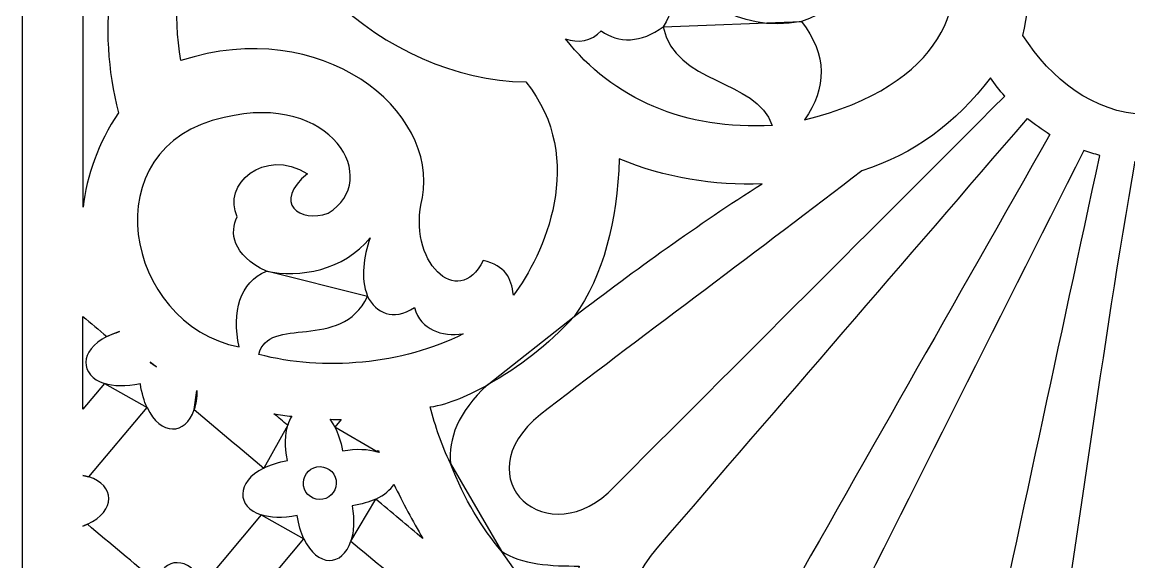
# Model space of a CAD drawing. Header units: centimetres. Extents: x 1.5 to 9.5, y -8.6 to 8.7.
# Drawn here: x 1.501 to 5.466, y -6.23 to -4.295 of the extents above; entities that cross this region are included whole.
import ezdxf

# ---------------------------------------------------------------- set-up
doc = ezdxf.new("R2010")
doc.units = ezdxf.units.CM
doc.header["$MEASUREMENT"] = 0
doc.layers.add('layer 1', color=7, linetype='Continuous')

msp = doc.modelspace()

# ---------------------------------------------------------------- linework, layer by layer
at = {"layer": 'layer 1', "color": 250}
for points, knots in [([(1.50051, 8.68746), (1.50051, 8.68746), (9.54949, 8.68746), (9.54949, 8.68746), (9.54949, 8.68746), (9.54949, 8.68746), (9.54949, -8.63422), (9.54949, -8.63422), (9.54949, -8.63422), (9.54949, -8.63422), (1.50051, -8.63422), (1.50051, -8.63422), (1.50051, -8.63422), (1.50051, -8.63422), (1.50051, 8.68746), (1.50051, 8.68746)], [0, 0, 0, 0, 0.2, 0.2, 0.2, 0.2, 0.4, 0.4, 0.4, 0.4, 0.6, 0.6, 0.6, 0.6, 1, 1, 1, 1]), ([(4.30404, -4.64489), (4.3834, -4.53299), (4.38616, -4.41007), (4.29303, -4.29266), (4.29303, -4.29266), (4.61133, -4.17983), (4.44347, -3.87529), (4.2435, -3.94868), (4.2435, -3.94868), (4.25703, -4.2562), (3.83279, -3.99706), (4.08389, -3.79182), (4.08389, -3.79182), (4.71934, -3.41138), (5.30319, -4.39975), (4.30404, -4.64489)], [0, 0, 0, 0, 0.2, 0.2, 0.2, 0.2, 0.4, 0.4, 0.4, 0.4, 0.6, 0.6, 0.6, 0.6, 1, 1, 1, 1]), ([(1.71945, -4.95817), (1.73122, -4.84543), (1.77279, -4.72997), (1.8454, -4.61931), (1.8454, -4.61931), (1.76694, -4.31499), (1.81231, -3.99612), (1.9603, -3.66516), (1.9603, -3.66516), (1.87063, -3.60511), (1.78893, -3.54143), (1.71918, -3.47232), (1.71918, -3.47232), (1.71918, -3.47232), (1.71945, -4.95817), (1.71945, -4.95817)], [0, 0, 0, 0, 0.2, 0.2, 0.2, 0.2, 0.4, 0.4, 0.4, 0.4, 0.6, 0.6, 0.6, 0.6, 1, 1, 1, 1]), ([(3.26095, -5.27388), (3.36738, -5.13371), (3.5291, -4.78625), (3.30522, -4.50916), (3.30522, -4.50916), (2.80048, -4.50103), (2.2903, -4.05106), (2.32719, -3.50295), (2.32719, -3.50295), (2.14091, -3.79104), (2.0087, -4.09088), (2.0696, -4.43269), (2.0696, -4.43269), (2.57538, -4.26767), (2.99262, -4.61247), (2.93493, -4.92372), (2.93493, -4.92372), (2.87656, -5.15181), (3.06305, -5.33024), (3.15228, -5.14911), (3.15228, -5.14911), (3.23278, -5.16923), (3.2529, -5.21083), (3.26095, -5.27388)], [0, 0, 0, 0, 0.1428571, 0.1428571, 0.1428571, 0.1428571, 0.2857143, 0.2857143, 0.2857143, 0.2857143, 0.4285714, 0.4285714, 0.4285714, 0.4285714, 0.5714286, 0.5714286, 0.5714286, 0.5714286, 0.7142857, 0.7142857, 0.7142857, 0.7142857, 1, 1, 1, 1]), ([(5.52506, -3.83157), (5.41501, -3.97717), (5.2088, -3.98885), (5.05687, -3.92215), (5.05687, -3.92215), (5.11725, -4.05848), (5.12115, -4.19871), (5.08609, -4.34285), (5.08609, -4.34285), (5.18859, -4.49939), (5.33686, -4.61966), (5.52506, -4.62623), (5.52506, -4.62623), (5.71325, -4.61966), (5.86152, -4.49939), (5.96402, -4.34285), (5.96402, -4.34285), (5.92896, -4.19871), (5.93286, -4.05848), (5.99323, -3.92215), (5.99323, -3.92215), (5.84132, -3.98885), (5.6351, -3.97717), (5.52506, -3.83157)], [0, 0, 0, 0, 0.1428571, 0.1428571, 0.1428571, 0.1428571, 0.2857143, 0.2857143, 0.2857143, 0.2857143, 0.4285714, 0.4285714, 0.4285714, 0.4285714, 0.5714286, 0.5714286, 0.5714286, 0.5714286, 0.7142857, 0.7142857, 0.7142857, 0.7142857, 1, 1, 1, 1]), ([(3.79773, -4.3112), (3.85521, -4.21752), (3.8629, -4.12384), (3.84795, -4.03015), (3.84795, -4.03015), (3.89669, -4.20143), (4.05541, -4.33612), (4.29303, -4.29266), (4.29303, -4.29266), (4.29303, -4.29266), (3.79773, -4.3112), (3.79773, -4.3112)], [0, 0, 0, 0, 0.25, 0.25, 0.25, 0.25, 0.5, 0.5, 0.5, 0.5, 1, 1, 1, 1]), ([(3.44772, -4.35495), (3.61504, -4.5687), (3.87708, -4.68426), (4.18784, -4.66485), (4.18784, -4.66485), (4.13142, -4.49635), (3.83804, -4.5188), (3.79773, -4.3112), (3.79773, -4.3112), (3.71899, -4.37012), (3.63643, -4.37115), (3.57533, -4.32578), (3.57533, -4.32578), (3.54199, -4.36311), (3.49025, -4.37054), (3.44772, -4.35495)], [0, 0, 0, 0, 0.2, 0.2, 0.2, 0.2, 0.4, 0.4, 0.4, 0.4, 0.6, 0.6, 0.6, 0.6, 1, 1, 1, 1]), ([(4.97055, -4.49386), (4.98706, -4.51835), (5.00139, -4.538), (5.02122, -4.56048), (5.02122, -4.56048), (4.54746, -5.03448), (4.0737, -5.50846), (3.59994, -5.98245), (3.59994, -5.98245), (3.36142, -6.19996), (3.06511, -5.90645), (3.38589, -5.68026), (3.38589, -5.68026), (3.74684, -5.40186), (4.14806, -5.10619), (4.50902, -4.82778), (4.50902, -4.82778), (4.69564, -4.76869), (4.84598, -4.6561), (4.97055, -4.49386)], [0, 0, 0, 0, 0.1666667, 0.1666667, 0.1666667, 0.1666667, 0.3333333, 0.3333333, 0.3333333, 0.3333333, 0.5, 0.5, 0.5, 0.5, 0.6666667, 0.6666667, 0.6666667, 0.6666667, 1, 1, 1, 1]), ([(2.27144, -4.99306), (2.24373, -5.04689), (2.25159, -5.13009), (2.37562, -5.18742), (2.37562, -5.18742), (2.28099, -5.22772), (2.25076, -5.33297), (2.27821, -5.4595), (2.27821, -5.4595), (1.86542, -5.3777), (1.7452, -4.73885), (2.22446, -4.63653), (2.22446, -4.63653), (2.61224, -4.54248), (2.79179, -4.86156), (2.59732, -4.97915), (2.59732, -4.97915), (2.49655, -5.01835), (2.39465, -4.94109), (2.52342, -4.83808), (2.52342, -4.83808), (2.36565, -4.74186), (2.21662, -4.87833), (2.27144, -4.99306)], [0, 0, 0, 0, 0.1428571, 0.1428571, 0.1428571, 0.1428571, 0.2857143, 0.2857143, 0.2857143, 0.2857143, 0.4285714, 0.4285714, 0.4285714, 0.4285714, 0.5714286, 0.5714286, 0.5714286, 0.5714286, 0.7142857, 0.7142857, 0.7142857, 0.7142857, 1, 1, 1, 1]), ([(4.16697, -6.48894), (4.50572, -5.89168), (4.84446, -5.29441), (5.18321, -4.69715), (5.18321, -4.69715), (5.15515, -4.67908), (5.12815, -4.66029), (5.10308, -4.64023), (5.10308, -4.64023), (4.66262, -5.15139), (4.22217, -5.66256), (3.78171, -6.17373), (3.78171, -6.17373), (3.47823, -6.51754), (3.83523, -6.87571), (4.16697, -6.48894)], [0, 0, 0, 0, 0.2, 0.2, 0.2, 0.2, 0.4, 0.4, 0.4, 0.4, 0.6, 0.6, 0.6, 0.6, 1, 1, 1, 1]), ([(5.30492, -4.75498), (5.32279, -4.76113), (5.34262, -4.76767), (5.36178, -4.77255), (5.36178, -4.77255), (5.21799, -5.4425), (5.07301, -6.11435), (4.92923, -6.7843), (4.92923, -6.7843), (4.79628, -7.27581), (4.12671, -7.11429), (4.34913, -6.65533), (4.34913, -6.65533), (4.66772, -6.02291), (4.98631, -5.38739), (5.30492, -4.75498)], [0, 0, 0, 0, 0.2, 0.2, 0.2, 0.2, 0.4, 0.4, 0.4, 0.4, 0.6, 0.6, 0.6, 0.6, 1, 1, 1, 1]), ([(3.47887, -5.34989), (3.58406, -5.20169), (3.63178, -5.0088), (3.64017, -4.78532), (3.64017, -4.78532), (3.80282, -4.85188), (3.98025, -4.88279), (4.15231, -4.87404), (4.15231, -4.87404), (3.91809, -5.02258), (3.70234, -5.17985), (3.47887, -5.34989)], [0, 0, 0, 0, 0.25, 0.25, 0.25, 0.25, 0.5, 0.5, 0.5, 0.5, 1, 1, 1, 1]), ([(5.52506, -4.79485), (5.52506, -4.79485), (5.48879, -4.79358), (5.48879, -4.79358), (5.48879, -4.79358), (5.36854, -5.46786), (5.28456, -6.17716), (5.16431, -6.85143), (5.16431, -6.85143), (5.11711, -7.12575), (5.24649, -7.28909), (5.52506, -7.293), (5.52506, -7.293), (5.80362, -7.28909), (5.93301, -7.12575), (5.88581, -6.85143), (5.88581, -6.85143), (5.76555, -6.17716), (5.68157, -5.46786), (5.56132, -4.79358), (5.56132, -4.79358), (5.56132, -4.79358), (5.52506, -4.79485), (5.52506, -4.79485)], [0, 0, 0, 0, 0.1428571, 0.1428571, 0.1428571, 0.1428571, 0.2857143, 0.2857143, 0.2857143, 0.2857143, 0.4285714, 0.4285714, 0.4285714, 0.4285714, 0.5714286, 0.5714286, 0.5714286, 0.5714286, 0.7142857, 0.7142857, 0.7142857, 0.7142857, 1, 1, 1, 1]), ([(2.73839, -5.27812), (2.71184, -5.2081), (2.72424, -5.13808), (2.74754, -5.06807), (2.74754, -5.06807), (2.65317, -5.18507), (2.49317, -5.21283), (2.37562, -5.18742), (2.37562, -5.18742), (2.37562, -5.18742), (2.73839, -5.27812), (2.73839, -5.27812)], [0, 0, 0, 0, 0.25, 0.25, 0.25, 0.25, 0.5, 0.5, 0.5, 0.5, 1, 1, 1, 1]), ([(2.73839, -5.27812), (2.6421, -5.47854), (2.38122, -5.34306), (2.34875, -5.48637), (2.34875, -5.48637), (2.5794, -5.54739), (2.8638, -5.52276), (3.08102, -5.41247), (3.08102, -5.41247), (3.00257, -5.42155), (2.93085, -5.40035), (2.90635, -5.31842), (2.90635, -5.31842), (2.82797, -5.36769), (2.76863, -5.33746), (2.73839, -5.27812)], [0, 0, 0, 0, 0.2, 0.2, 0.2, 0.2, 0.4, 0.4, 0.4, 0.4, 0.6, 0.6, 0.6, 0.6, 1, 1, 1, 1]), ([(1.71813, -5.68206), (1.71813, -5.68206), (1.79509, -5.59034), (1.79509, -5.59034), (1.79509, -5.59034), (1.70736, -5.56196), (1.70347, -5.47266), (1.80456, -5.42217), (1.80456, -5.42217), (1.77575, -5.398), (1.74693, -5.37382), (1.71813, -5.34965), (1.71813, -5.34965), (1.71813, -5.34965), (1.71813, -5.68206), (1.71813, -5.68206)], [0, 0, 0, 0, 0.2, 0.2, 0.2, 0.2, 0.4, 0.4, 0.4, 0.4, 0.6, 0.6, 0.6, 0.6, 1, 1, 1, 1]), ([(3.16701, -5.59594), (3.2832, -5.53192), (3.38234, -5.45273), (3.47887, -5.34989), (3.47887, -5.34989), (3.47887, -5.34989), (3.16701, -5.59594), (3.16701, -5.59594)], [0, 0, 0, 0, 0.3333333, 0.3333333, 0.3333333, 0.3333333, 1, 1, 1, 1]), ([(1.84986, -5.4045), (1.83292, -5.40957), (1.81783, -5.41554), (1.80456, -5.42217), (1.80456, -5.42217), (1.80456, -5.42217), (1.84986, -5.4045), (1.84986, -5.4045)], [0, 0, 0, 0, 0.3333333, 0.3333333, 0.3333333, 0.3333333, 1, 1, 1, 1]), ([(1.98219, -5.53048), (1.9743, -5.52469), (1.96659, -5.51879), (1.95904, -5.51279), (1.95904, -5.51279), (1.96517, -5.52052), (1.97316, -5.5266), (1.98219, -5.53048)], [0, 0, 0, 0, 0.3333333, 0.3333333, 0.3333333, 0.3333333, 1, 1, 1, 1]), ([(1.79509, -5.59034), (1.82723, -5.60073), (1.8706, -5.60297), (1.92421, -5.59209), (1.92421, -5.59209), (1.92923, -5.62551), (1.93761, -5.65352), (1.94816, -5.67636), (1.94816, -5.67636), (1.94816, -5.67636), (1.79509, -5.59034), (1.79509, -5.59034)], [0, 0, 0, 0, 0.25, 0.25, 0.25, 0.25, 0.5, 0.5, 0.5, 0.5, 1, 1, 1, 1]), ([(2.11689, -5.68424), (2.12308, -5.66503), (2.1266, -5.64192), (2.12648, -5.61504), (2.12648, -5.61504), (2.12648, -5.61504), (2.11689, -5.68424), (2.11689, -5.68424)], [0, 0, 0, 0, 0.3333333, 0.3333333, 0.3333333, 0.3333333, 1, 1, 1, 1]), ([(3.03541, -5.87703), (3.0273, -5.79071), (3.06146, -5.69357), (3.16701, -5.59594), (3.16701, -5.59594), (3.10967, -5.62795), (3.02977, -5.66543), (2.96311, -5.67438), (2.96311, -5.67438), (2.98145, -5.74516), (3.00203, -5.80948), (3.03541, -5.87703)], [0, 0, 0, 0, 0.25, 0.25, 0.25, 0.25, 0.5, 0.5, 0.5, 0.5, 1, 1, 1, 1]), ([(1.98069, -6.30206), (2.00799, -6.21147), (2.09873, -6.20634), (2.14979, -6.30855), (2.14979, -6.30855), (2.14979, -6.30855), (2.35689, -6.06174), (2.35689, -6.06174), (2.35689, -6.06174), (2.26916, -6.03337), (2.26527, -5.94406), (2.36635, -5.89357), (2.36635, -5.89357), (2.2832, -5.82379), (2.20004, -5.75402), (2.11689, -5.68425), (2.11689, -5.68425), (2.08713, -5.77657), (1.99558, -5.77893), (1.94816, -5.67636), (1.94816, -5.67636), (1.94816, -5.67636), (1.73905, -5.92557), (1.73905, -5.92557), (1.73905, -5.92557), (1.83428, -5.9543), (1.83782, -6.04728), (1.73416, -6.0952), (1.73416, -6.0952), (1.81634, -6.16415), (1.89851, -6.23311), (1.98069, -6.30206)], [0, 0, 0, 0, 0.1111111, 0.1111111, 0.1111111, 0.1111111, 0.2222222, 0.2222222, 0.2222222, 0.2222222, 0.3333333, 0.3333333, 0.3333333, 0.3333333, 0.4444444, 0.4444444, 0.4444444, 0.4444444, 0.5555556, 0.5555556, 0.5555556, 0.5555556, 0.6666667, 0.6666667, 0.6666667, 0.6666667, 0.7777778, 0.7777778, 0.7777778, 0.7777778, 1, 1, 1, 1]), ([(2.46649, -5.70813), (2.4447, -5.70544), (2.4234, -5.70226), (2.40253, -5.69868), (2.40253, -5.69868), (2.41905, -5.71254), (2.43558, -5.7264), (2.4521, -5.74026), (2.4521, -5.74026), (2.45581, -5.72795), (2.4607, -5.71723), (2.46649, -5.70813)], [0, 0, 0, 0, 0.25, 0.25, 0.25, 0.25, 0.5, 0.5, 0.5, 0.5, 1, 1, 1, 1]), ([(2.4521, -5.74026), (2.44251, -5.77209), (2.44072, -5.81443), (2.45127, -5.86642), (2.45127, -5.86642), (2.41742, -5.87271), (2.38921, -5.88215), (2.36635, -5.89357), (2.36635, -5.89357), (2.36635, -5.89357), (2.4521, -5.74026), (2.4521, -5.74026)], [0, 0, 0, 0, 0.25, 0.25, 0.25, 0.25, 0.5, 0.5, 0.5, 0.5, 1, 1, 1, 1]), ([(2.64404, -5.71952), (2.63068, -5.71941), (2.61745, -5.71913), (2.60436, -5.71871), (2.60436, -5.71871), (2.61031, -5.72695), (2.61597, -5.73627), (2.6212, -5.74675), (2.6212, -5.74675), (2.6212, -5.74675), (2.64404, -5.71952), (2.64404, -5.71952)], [0, 0, 0, 0, 0.25, 0.25, 0.25, 0.25, 0.5, 0.5, 0.5, 0.5, 1, 1, 1, 1]), ([(2.77227, -5.83517), (2.74078, -5.82567), (2.69932, -5.82316), (2.64835, -5.83167), (2.64835, -5.83167), (2.64206, -5.79782), (2.63262, -5.76961), (2.6212, -5.74675), (2.6212, -5.74675), (2.6212, -5.74675), (2.77227, -5.83517), (2.77227, -5.83517)], [0, 0, 0, 0, 0.25, 0.25, 0.25, 0.25, 0.5, 0.5, 0.5, 0.5, 1, 1, 1, 1]), ([(2.77971, -5.83764), (2.77863, -5.83515), (2.77754, -5.83266), (2.77646, -5.83017), (2.77646, -5.83017), (2.77646, -5.83017), (2.77227, -5.83517), (2.77227, -5.83517), (2.77227, -5.83517), (2.77481, -5.83594), (2.77729, -5.83677), (2.77971, -5.83764)], [0, 0, 0, 0, 0.25, 0.25, 0.25, 0.25, 0.5, 0.5, 0.5, 0.5, 1, 1, 1, 1]), ([(2.62537, -5.93732), (2.61972, -5.90528), (2.58897, -5.88374), (2.55692, -5.8894), (2.55692, -5.8894), (2.52488, -5.89505), (2.50335, -5.92579), (2.509, -5.95784), (2.509, -5.95784), (2.51465, -5.98989), (2.5454, -6.01142), (2.57744, -6.00577), (2.57744, -6.00577), (2.60949, -6.00012), (2.63102, -5.96937), (2.62537, -5.93732)], [0, 0, 0, 0, 0.2, 0.2, 0.2, 0.2, 0.4, 0.4, 0.4, 0.4, 0.6, 0.6, 0.6, 0.6, 1, 1, 1, 1]), ([(3.03541, -5.87703), (3.08561, -6.0071), (3.14789, -6.10901), (3.21843, -6.19165), (3.21843, -6.19165), (3.21843, -6.19165), (3.03541, -5.87703), (3.03541, -5.87703)], [0, 0, 0, 0, 0.3333333, 0.3333333, 0.3333333, 0.3333333, 1, 1, 1, 1]), ([(1.73906, -5.92557), (1.73251, -5.9236), (1.72553, -5.92192), (1.71813, -5.92059), (1.71813, -5.92059), (1.71813, -5.92059), (1.73906, -5.92557), (1.73906, -5.92557)], [0, 0, 0, 0, 0.3333333, 0.3333333, 0.3333333, 0.3333333, 1, 1, 1, 1]), ([(2.93652, -6.14675), (2.89952, -6.08324), (2.8648, -6.01825), (2.83246, -5.95192), (2.83246, -5.95192), (2.82029, -5.97165), (2.79875, -5.99029), (2.76737, -6.0048), (2.76737, -6.0048), (2.82375, -6.05211), (2.88014, -6.09943), (2.93652, -6.14675)], [0, 0, 0, 0, 0.25, 0.25, 0.25, 0.25, 0.5, 0.5, 0.5, 0.5, 1, 1, 1, 1]), ([(2.67868, -6.15566), (2.68895, -6.12383), (2.69187, -6.08134), (2.6831, -6.02875), (2.6831, -6.02875), (2.7165, -6.02373), (2.74453, -6.01536), (2.76737, -6.0048), (2.76737, -6.0048), (2.76737, -6.0048), (2.67868, -6.15566), (2.67868, -6.15566)], [0, 0, 0, 0, 0.25, 0.25, 0.25, 0.25, 0.5, 0.5, 0.5, 0.5, 1, 1, 1, 1]), ([(2.35689, -6.06174), (2.38904, -6.07214), (2.4324, -6.07438), (2.48602, -6.0635), (2.48602, -6.0635), (2.49103, -6.0969), (2.49941, -6.12493), (2.50997, -6.14777), (2.50997, -6.14777), (2.50997, -6.14777), (2.35689, -6.06174), (2.35689, -6.06174)], [0, 0, 0, 0, 0.25, 0.25, 0.25, 0.25, 0.5, 0.5, 0.5, 0.5, 1, 1, 1, 1]), ([(1.71813, -6.10191), (1.72373, -6.09979), (1.72907, -6.09755), (1.73416, -6.0952), (1.73416, -6.0952), (1.73416, -6.0952), (1.71813, -6.10191), (1.71813, -6.10191)], [0, 0, 0, 0, 0.3333333, 0.3333333, 0.3333333, 0.3333333, 1, 1, 1, 1]), ([(2.54249, -6.77347), (2.5698, -6.68286), (2.66053, -6.67775), (2.71159, -6.77996), (2.71159, -6.77996), (2.71159, -6.77996), (2.91868, -6.53315), (2.91868, -6.53315), (2.91868, -6.53315), (2.83096, -6.50477), (2.82707, -6.41547), (2.92815, -6.36498), (2.92815, -6.36498), (2.84499, -6.29521), (2.76184, -6.22543), (2.67869, -6.15566), (2.67869, -6.15566), (2.64893, -6.24798), (2.55739, -6.25034), (2.50997, -6.14777), (2.50997, -6.14777), (2.50997, -6.14777), (2.30085, -6.39697), (2.30085, -6.39697), (2.30085, -6.39697), (2.39607, -6.42572), (2.39962, -6.51868), (2.29596, -6.56661), (2.29596, -6.56661), (2.37813, -6.63556), (2.46031, -6.70451), (2.54249, -6.77347)], [0, 0, 0, 0, 0.1111111, 0.1111111, 0.1111111, 0.1111111, 0.2222222, 0.2222222, 0.2222222, 0.2222222, 0.3333333, 0.3333333, 0.3333333, 0.3333333, 0.4444444, 0.4444444, 0.4444444, 0.4444444, 0.5555556, 0.5555556, 0.5555556, 0.5555556, 0.6666667, 0.6666667, 0.6666667, 0.6666667, 0.7777778, 0.7777778, 0.7777778, 0.7777778, 1, 1, 1, 1]), ([(3.21843, -6.19165), (3.29257, -6.30188), (3.37441, -6.40654), (3.46315, -6.50487), (3.46315, -6.50487), (3.45124, -6.41377), (3.47483, -6.3289), (3.49666, -6.24492), (3.49666, -6.24492), (3.40015, -6.24597), (3.28661, -6.23928), (3.21843, -6.19165)], [0, 0, 0, 0, 0.25, 0.25, 0.25, 0.25, 0.5, 0.5, 0.5, 0.5, 1, 1, 1, 1])]:
    msp.add_open_spline(points, degree=3, knots=knots, dxfattribs=at)

doc.saveas('drawing.dxf')
